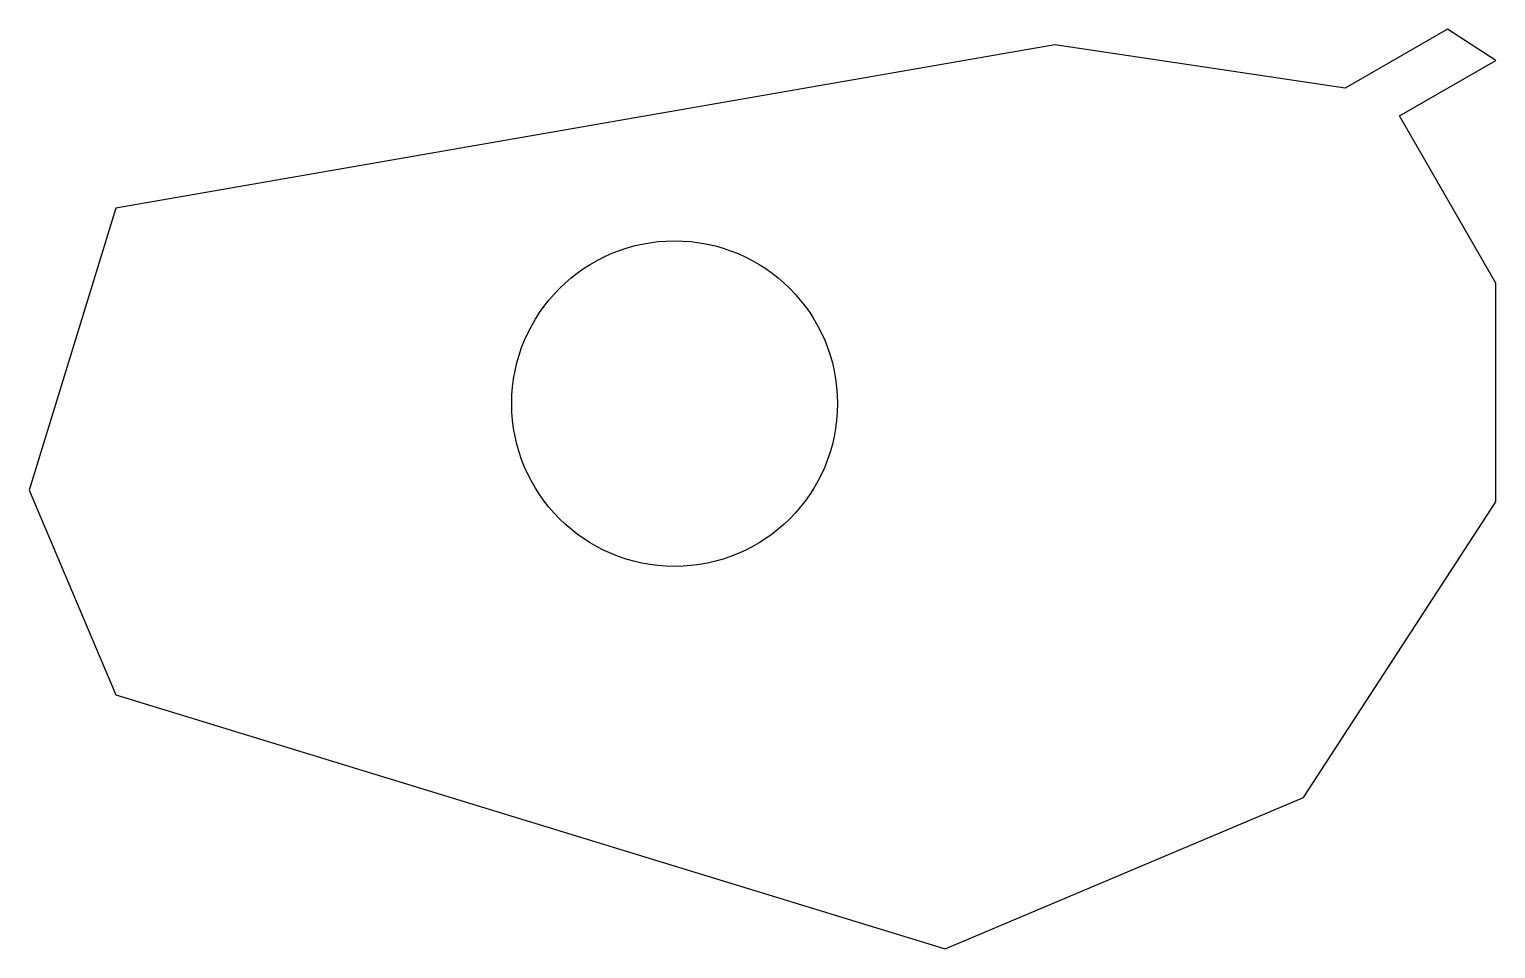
# Model space of a CAD drawing. Header units: millimetres. Extents: x -134 to -28, y 5 to 71.
import ezdxf

# ---------------------------------------------------------------- set-up
doc = ezdxf.new("R2010")
doc.units = ezdxf.units.MM
doc.layers.get('0').update_dxf_attribs({"linetype": 'CONTINUOUS'})

msp = doc.modelspace()

# ---------------------------------------------------------------- linework, layer by layer
msp.add_lwpolyline([(-31.65, 71.13), (-39.04, 66.87), (-60, 70), (-127.82, 58.21), (-134.06, 37.83), (-127.82, 23.06), (-67.92, 4.72), (-42.06, 15.64), (-28.17, 37), (-28.17, 52.8), (-35.12, 64.87), (-28.17, 68.87)], close=True)
msp.add_circle((-87.46, 44.09), 11.76)

doc.saveas('drawing.dxf')
